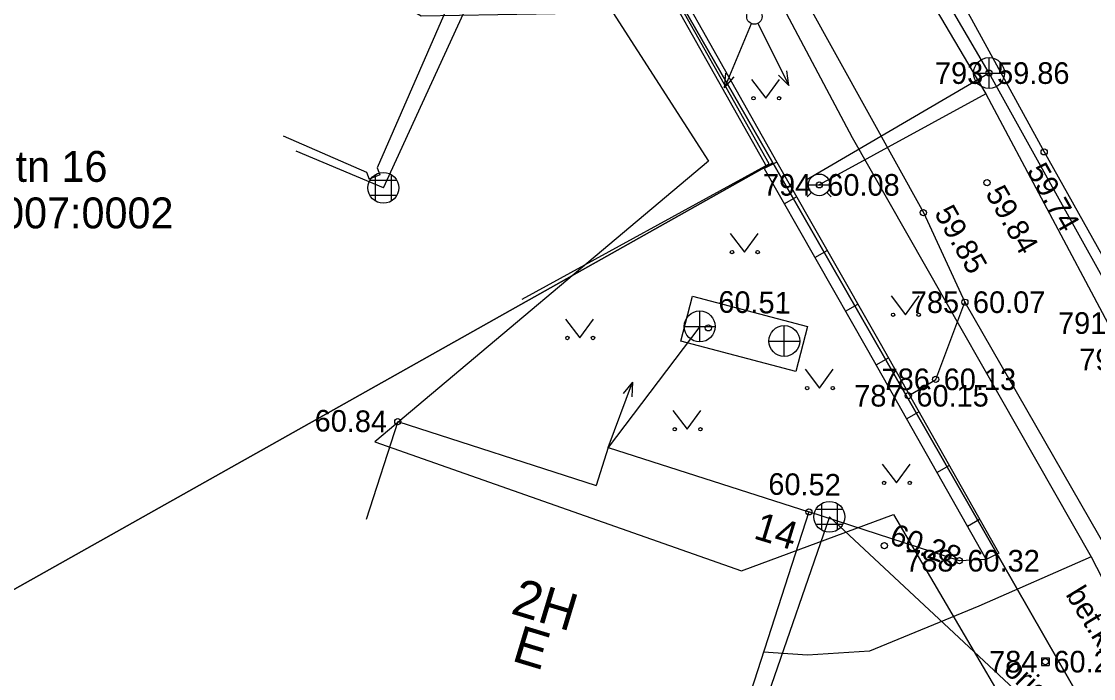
# Model space of a CAD drawing. Extents: x 639606 to 640673, y 6454775 to 6455795.
# Drawn here: x 640434.72 to 640469.41, y 6455161.43 to 6455182.7 of the extents above; entities that cross this region are included whole.
import ezdxf

# ---------------------------------------------------------------- set-up
doc = ezdxf.new("R2010")
doc.units = 0
for name, color, linetype in [('Level 1', 7, 'Continuous'), ('Level 10', 7, 'Continuous'), ('Level 11', 7, 'Continuous'), ('Level 14', 7, 'Continuous'), ('Level 17', 7, 'Continuous'), ('Level 22', 7, 'Continuous'), ('Level 23', 7, 'Continuous'), ('Level 26', 7, 'Continuous'), ('Level 28', 7, 'Continuous'), ('Level 30', 7, 'Continuous'), ('Level 40', 7, 'Continuous'), ('Level 41', 7, 'Continuous'), ('Level 53', 7, 'Continuous'), ('Level 54', 7, 'Continuous'), ('Level 59', 7, 'Continuous'), ('Level 6', 7, 'Continuous'), ('Level 61', 7, 'Continuous'), ('Level 62', 7, 'Continuous'), ('Level 7', 7, 'Continuous')]:
    doc.layers.add(name, color=color, linetype=linetype)

msp = doc.modelspace()

# ---------------------------------------------------------------- linework, layer by layer
at = {"layer": 'Level 1'}
for p, q in [((640449.179, 6455184.737), (640446.233, 6455177.962)), ((640443.183, 6455178.993), (640445.882, 6455177.819)), ((640445.882, 6455177.819), (640445.97, 6455177.591)), ((640446.233, 6455177.962), (640446.32, 6455177.735)), ((640446.32, 6455177.735), (640445.97, 6455177.591)), ((640446.896, 6455169.747), (640445.871, 6455166.583)), ((640446.896, 6455169.747), (640453.311, 6455167.683)), ((640453.709, 6455168.912), (640453.311, 6455167.683)), ((640453.709, 6455168.912), (640460.199, 6455166.824)), ((640460.199, 6455166.824), (640458.198, 6455160.643))]:
    msp.add_line(p, q, dxfattribs=at)
at = {"layer": 'Level 10'}
for p, q in [((640466.029, 6455180.525), (640466.029, 6455181.525)), ((640465.529, 6455181.025), (640466.529, 6455181.025)), ((640456.666, 6455172.326), (640456.666, 6455173.326)), ((640456.166, 6455172.826), (640457.166, 6455172.826)), ((640459.403, 6455171.854), (640459.403, 6455172.854)), ((640458.903, 6455172.354), (640459.903, 6455172.354))]:
    msp.add_line(p, q, dxfattribs=at)
for centre in [(640466.029, 6455181.025), (640456.666, 6455172.826), (640459.403, 6455172.354)]:
    msp.add_circle(centre, 0.5, dxfattribs=at)
at = {"layer": 'Level 11'}
for p, q in [((640466.029, 6455181.025), (640460.109, 6455177.56)), ((640456.666, 6455172.826), (640453.709, 6455168.912))]:
    msp.add_line(p, q, dxfattribs=at)
msp.add_lwpolyline([(640507.381, 6455107.9), (640504.832, 6455112.265), (640492.677, 6455133.479), (640479.169, 6455157.372), (640466.029, 6455181.025), (640456.518, 6455197.28), (640448.093, 6455212.441), (640427.034, 6455250.783), (640430.674, 6455257.43), (640447.839, 6455281.314), (640465.6, 6455302.586), (640486.475, 6455327.717), (640496.628, 6455340.308), (640502.071, 6455347.034), (640506.441, 6455352.163), (640536.279, 6455387.901), (640539.868, 6455392.121), (640535.711, 6455395.837)], dxfattribs=at)
msp.add_lwpolyline([(640456.438, 6455173.806), (640460.159, 6455172.82), (640459.775, 6455171.368), (640456.054, 6455172.354)], close=True, dxfattribs=at)
at = {"layer": 'Level 14'}
for p, q in [((640458.336, 6455182.624), (640457.47, 6455180.548)), ((640458.547, 6455182.636), (640459.551, 6455180.622)), ((640457.47, 6455180.548), (640457.507, 6455181.022)), ((640457.47, 6455180.548), (640457.782, 6455180.906)), ((640459.551, 6455180.622), (640459.216, 6455180.96)), ((640459.551, 6455180.622), (640459.484, 6455181.093)), ((640453.709, 6455168.912), (640454.491, 6455171.022)), ((640454.491, 6455171.022), (640454.193, 6455170.651)), ((640454.491, 6455171.022), (640454.473, 6455170.547))]:
    msp.add_line(p, q, dxfattribs=at)
at = {"layer": 'Level 17'}
for points in [[(640429.414, 6455210.172), (640429.795, 6455210.613), (640430.247, 6455210.764), (640433.039, 6455210.335), (640437.265, 6455209.045), (640443.61, 6455206.606), (640447.282, 6455204.984), (640450.926, 6455198.998), (640456.71, 6455187.712), (640459.282, 6455183.307), (640461.604, 6455178.935), (640469.338, 6455165.371), (640472.915, 6455158.437), (640475.563, 6455154.116), (640476.594, 6455151.364), (640484.238, 6455140.379), (640484.673, 6455139.657), (640488.786, 6455132.83), (640491.427, 6455127.939), (640492.57, 6455122.156), (640500.063, 6455109.358), (640501.251, 6455107.206)], [(640469.338, 6455165.371), (640465.698, 6455163.77), (640462.16, 6455162.321), (640460.152, 6455162.186), (640458.729, 6455162.283)]]:
    msp.add_lwpolyline(points, dxfattribs=at)
at = {"layer": 'Level 22'}
for p, q in [((640460.184, 6455177.407), (640460.884, 6455177.407)), ((640460.287, 6455177.16), (640460.147, 6455177.02)), ((640460.781, 6455177.16), (640460.921, 6455177.02))]:
    msp.add_line(p, q, dxfattribs=at)
msp.add_circle((640460.534, 6455177.407), 0.35, dxfattribs=at)
at = {"layer": 'Level 23'}
for points in [[(640456.345, 6455196.567), (640465.928, 6455180.358), (640460.534, 6455177.407)], [(640465.928, 6455180.358), (640469.871, 6455172.936), (640470.514, 6455172.058), (640470.7, 6455171.755), (640471.104, 6455170.99), (640478.524, 6455157.551), (640473.419, 6455155.152)]]:
    msp.add_lwpolyline(points, dxfattribs=at)
at = {"layer": 'Level 26'}
msp.add_circle((640458.436, 6455182.856), 0.25, dxfattribs=at)
at = {"layer": 'Level 28'}
for p, q in [((640458.917, 6455178.085), (640454.606, 6455185.746)), ((640450.92, 6455173.709), (640458.917, 6455178.085)), ((640459.399, 6455176.791), (640459.797, 6455177.019)), ((640460.391, 6455175.055), (640460.789, 6455175.282)), ((640461.383, 6455173.318), (640461.781, 6455173.545)), ((640462.093, 6455172.074), (640465.938, 6455165.279)), ((640462.375, 6455171.581), (640462.773, 6455171.808)), ((640463.358, 6455169.839), (640463.756, 6455170.067)), ((640464.343, 6455168.099), (640464.74, 6455168.326)), ((640465.327, 6455166.358), (640465.725, 6455166.585)), ((640467.727, 6455162.103), (640467.727, 6455161.853)), ((640467.727, 6455162.103), (640467.977, 6455162.103)), ((640467.727, 6455161.853), (640467.977, 6455161.853)), ((640467.977, 6455162.103), (640467.977, 6455161.853))]:
    msp.add_line(p, q, dxfattribs=at)
for points in [[(640448.788, 6455196.219), (640453.949, 6455187.39), (640459.157, 6455178.139)], [(640448.47, 6455196.059), (640453.63, 6455187.229), (640458.838, 6455177.978)], [(640459.157, 6455178.139), (640458.748, 6455177.932), (640462.093, 6455172.074)], [(640459.157, 6455178.139), (640462.503, 6455172.282), (640466.347, 6455165.486), (640465.938, 6455165.279)]]:
    msp.add_lwpolyline(points, dxfattribs=at)
at = {"layer": 'Level 30'}
for points in [[(640445.822, 6455219.945), (640450.948, 6455210.312), (640456.559, 6455199.332), (640462.131, 6455188.866), (640467.813, 6455178.475), (640473.564, 6455168.209)], [(640442.556, 6455218.281), (640447.208, 6455208.371), (640452.949, 6455197.472), (640458.293, 6455186.656), (640463.903, 6455176.51), (640465.248, 6455173.611)], [(640463.452, 6455170.604), (640464.302, 6455171.114), (640465.248, 6455173.611), (640474.145, 6455158.119), (640472.082, 6455157.024), (640471.41, 6455156.682)], [(640465.938, 6455165.279), (640465.069, 6455165.244), (640460.199, 6455166.824)]]:
    msp.add_lwpolyline(points, dxfattribs=at)
at = {"layer": 'Level 40'}
for points in [[(640417.56, 6455228.58), (640431.9, 6455225.28), (640446.43, 6455200.02), (640459.03, 6455178.12), (640471.47, 6455156.43), (640487.03, 6455129.6), (640490.12, 6455125.49), (640517.82, 6455077.55), (640526.08, 6455063.27), (640522.15, 6455046.21), (640516.02, 6455005.37), (640510.82, 6454972.59), (640508.55, 6454969.83), (640524.81, 6454965.49), (640527.38, 6454996.48), (640532.73, 6455020.93), (640538.21, 6455045.31), (640544.72, 6455069.11), (640530.69, 6455072.21), (640497.25, 6455133.32), (640487.2, 6455151.68), (640439.44, 6455240.07), (640439.44, 6455252.98)], [(640459.03, 6455178.12), (640446.43, 6455200.02), (640397.87, 6455172.56), (640413.24, 6455152.38)], [(640471.47, 6455156.43), (640459.03, 6455178.12), (640413.24, 6455152.38), (640439.97, 6455138.31)]]:
    msp.add_lwpolyline(points, close=True, dxfattribs=at)
at = {"layer": 'Level 41'}
for p, q in [((640458.344, 6455180.817), (640458.808, 6455180.211)), ((640458.808, 6455180.211), (640459.253, 6455180.817)), ((640457.649, 6455175.838), (640458.113, 6455175.231)), ((640458.113, 6455175.231), (640458.558, 6455175.838)), ((640462.86, 6455173.812), (640463.324, 6455173.205)), ((640463.324, 6455173.205), (640463.769, 6455173.812)), ((640452.323, 6455173.059), (640452.786, 6455172.452)), ((640452.786, 6455172.452), (640453.232, 6455173.059)), ((640460.081, 6455171.438), (640460.545, 6455170.831)), ((640460.545, 6455170.831), (640460.99, 6455171.438)), ((640455.797, 6455170.106), (640456.26, 6455169.499)), ((640456.26, 6455169.499), (640456.706, 6455170.106)), ((640462.571, 6455168.369), (640463.034, 6455167.762)), ((640463.034, 6455167.762), (640463.48, 6455168.369))]:
    msp.add_line(p, q, dxfattribs=at)
for centre in [(640458.407, 6455180.211), (640459.235, 6455180.211), (640457.712, 6455175.231), (640458.541, 6455175.231), (640462.923, 6455173.205), (640463.752, 6455173.205), (640452.385, 6455172.452), (640453.214, 6455172.452), (640460.144, 6455170.831), (640460.972, 6455170.831), (640455.859, 6455169.499), (640456.688, 6455169.499), (640462.633, 6455167.762), (640463.462, 6455167.762)]:
    msp.add_circle(centre, 0.055, dxfattribs=at)
at = {"layer": 'Level 59'}
for centre in [(640467.813, 6455178.475), (640465.965, 6455177.481), (640463.903, 6455176.51), (640456.946, 6455172.779), (640446.896, 6455169.747), (640460.199, 6455166.824), (640462.641, 6455165.734)]:
    msp.add_circle(centre, 0.1, dxfattribs=at)
at = {"layer": 'Level 6'}
for p, q in [((640445.997, 6455177.562), (640446.864, 6455177.562)), ((640446.18, 6455176.879), (640446.18, 6455177.745)), ((640446.68, 6455177.745), (640446.68, 6455176.879)), ((640446.864, 6455177.062), (640445.997, 6455177.062)), ((640460.614, 6455166.232), (640460.614, 6455167.098)), ((640461.114, 6455167.098), (640461.114, 6455166.232)), ((640460.431, 6455166.915), (640461.297, 6455166.915)), ((640461.297, 6455166.415), (640460.431, 6455166.415))]:
    msp.add_line(p, q, dxfattribs=at)
for centre in [(640446.43, 6455177.312), (640460.864, 6455166.665)]:
    msp.add_circle(centre, 0.5, dxfattribs=at)
at = {"layer": 'Level 61'}
msp.add_lwpolyline([(640412.055, 6455216.339), (640435.582, 6455207.879), (640440.384, 6455207.679), (640444.34, 6455201.372), (640436.215, 6455189.612), (640447.654, 6455182.877), (640453.854, 6455182.984), (640456.954, 6455178.174), (640446.157, 6455169.087), (640458.023, 6455164.918), (640462.941, 6455166.735), (640469.034, 6455156.365), (640463.582, 6455153.906), (640458.879, 6455145.14), (640479.083, 6455140.971), (640486.246, 6455128.677), (640476.411, 6455115.742), (640465.72, 6455096.499), (640493.141, 6455098.049), (640505.756, 6455123.706), (640439.903, 6455241.408), (640438.727, 6455249.96), (640479.671, 6455302.236)], dxfattribs=at)
at = {"layer": 'Level 62'}
for centre in [(640466.029, 6455181.025), (640460.534, 6455177.407), (640465.248, 6455173.611), (640464.302, 6455171.114), (640463.417, 6455170.583), (640465.069, 6455165.244), (640467.852, 6455161.978)]:
    msp.add_circle(centre, 0.1, dxfattribs=at)
at = {"layer": 'Level 7'}
for p, q in [((640446.43, 6455177.312), (640452.048, 6455189.555)), ((640446.43, 6455177.312), (640443.608, 6455178.496)), ((640460.864, 6455166.665), (640456.751, 6455154.777)), ((640460.864, 6455166.665), (640474.897, 6455153.581))]:
    msp.add_line(p, q, dxfattribs=at)

# ---------------------------------------------------------------- texts
at = {"layer": 'Level 1'}
for s, height, rotation, p in [('14', 0.9, 343.0196, (640458.377, 6455165.975)), ('2H', 1.2, 343.2042, (640450.515, 6455163.548)), ('E', 1.2, 343.2042, (640450.548, 6455162.019))]:
    msp.add_text(s, height=height, rotation=rotation, dxfattribs=at).set_placement(p)
at = {"layer": 'Level 30'}
msp.add_text('bet.kivi', height=0.7, rotation=301.4513, dxfattribs=at).set_placement((640468.491, 6455164.155))
at = {"layer": 'Level 40'}
for s, p in [('Nurme tn 16', (640430.144, 6455177.505)), ('17005:007:0002', (640429.97, 6455176))]:
    msp.add_text(s, height=1, dxfattribs=at).set_placement(p)
at = {"layer": 'Level 53'}
for s, p in [('793 ', (640464.279, 6455180.675)), ('794 ', (640458.714, 6455177.057)), ('785 ', (640463.498, 6455173.261)), ('791 ', (640468.261, 6455172.586)), ('790 ', (640468.95, 6455171.405)), ('786 ', (640462.552, 6455170.764)), ('787 ', (640461.667, 6455170.233)), ('788 ', (640463.319, 6455164.894)), ('784 ', (640466.032, 6455161.628))]:
    msp.add_text(s, height=0.7, dxfattribs=at).set_placement(p)
at = {"layer": 'Level 54'}
for s, p in [(' 59.86', (640466.029, 6455180.675)), (' 60.08', (640460.534, 6455177.057)), (' 60.07', (640465.248, 6455173.261)), (' 60.13', (640464.302, 6455170.764)), (' 60.15', (640463.417, 6455170.233)), (' 60.32', (640465.069, 6455164.894)), (' 60.25', (640467.852, 6455161.628))]:
    msp.add_text(s, height=0.7, dxfattribs=at).set_placement(p)
at = {"layer": 'Level 59'}
for s, rotation, p in [('59.74', 299.6661, (640467.229, 6455177.861)), ('59.84', 299.6661, (640465.894, 6455177.135)), ('59.85', 299.6661, (640464.24, 6455176.496)), ('60.51', 359.2121, (640457.265, 6455173.272)), ('60.84', 359.2121, (640444.202, 6455169.429)), ('60.52', 359.2121, (640458.884, 6455167.38)), ('60.28', 339.4729, (640462.765, 6455165.812))]:
    msp.add_text(s, height=0.7, rotation=rotation, dxfattribs=at).set_placement(p)
at = {"layer": 'Level 7'}
msp.add_text('orient', height=0.7, rotation=316.6205, dxfattribs=at).set_placement((640466.457, 6455161.667))

doc.saveas('drawing.dxf')
